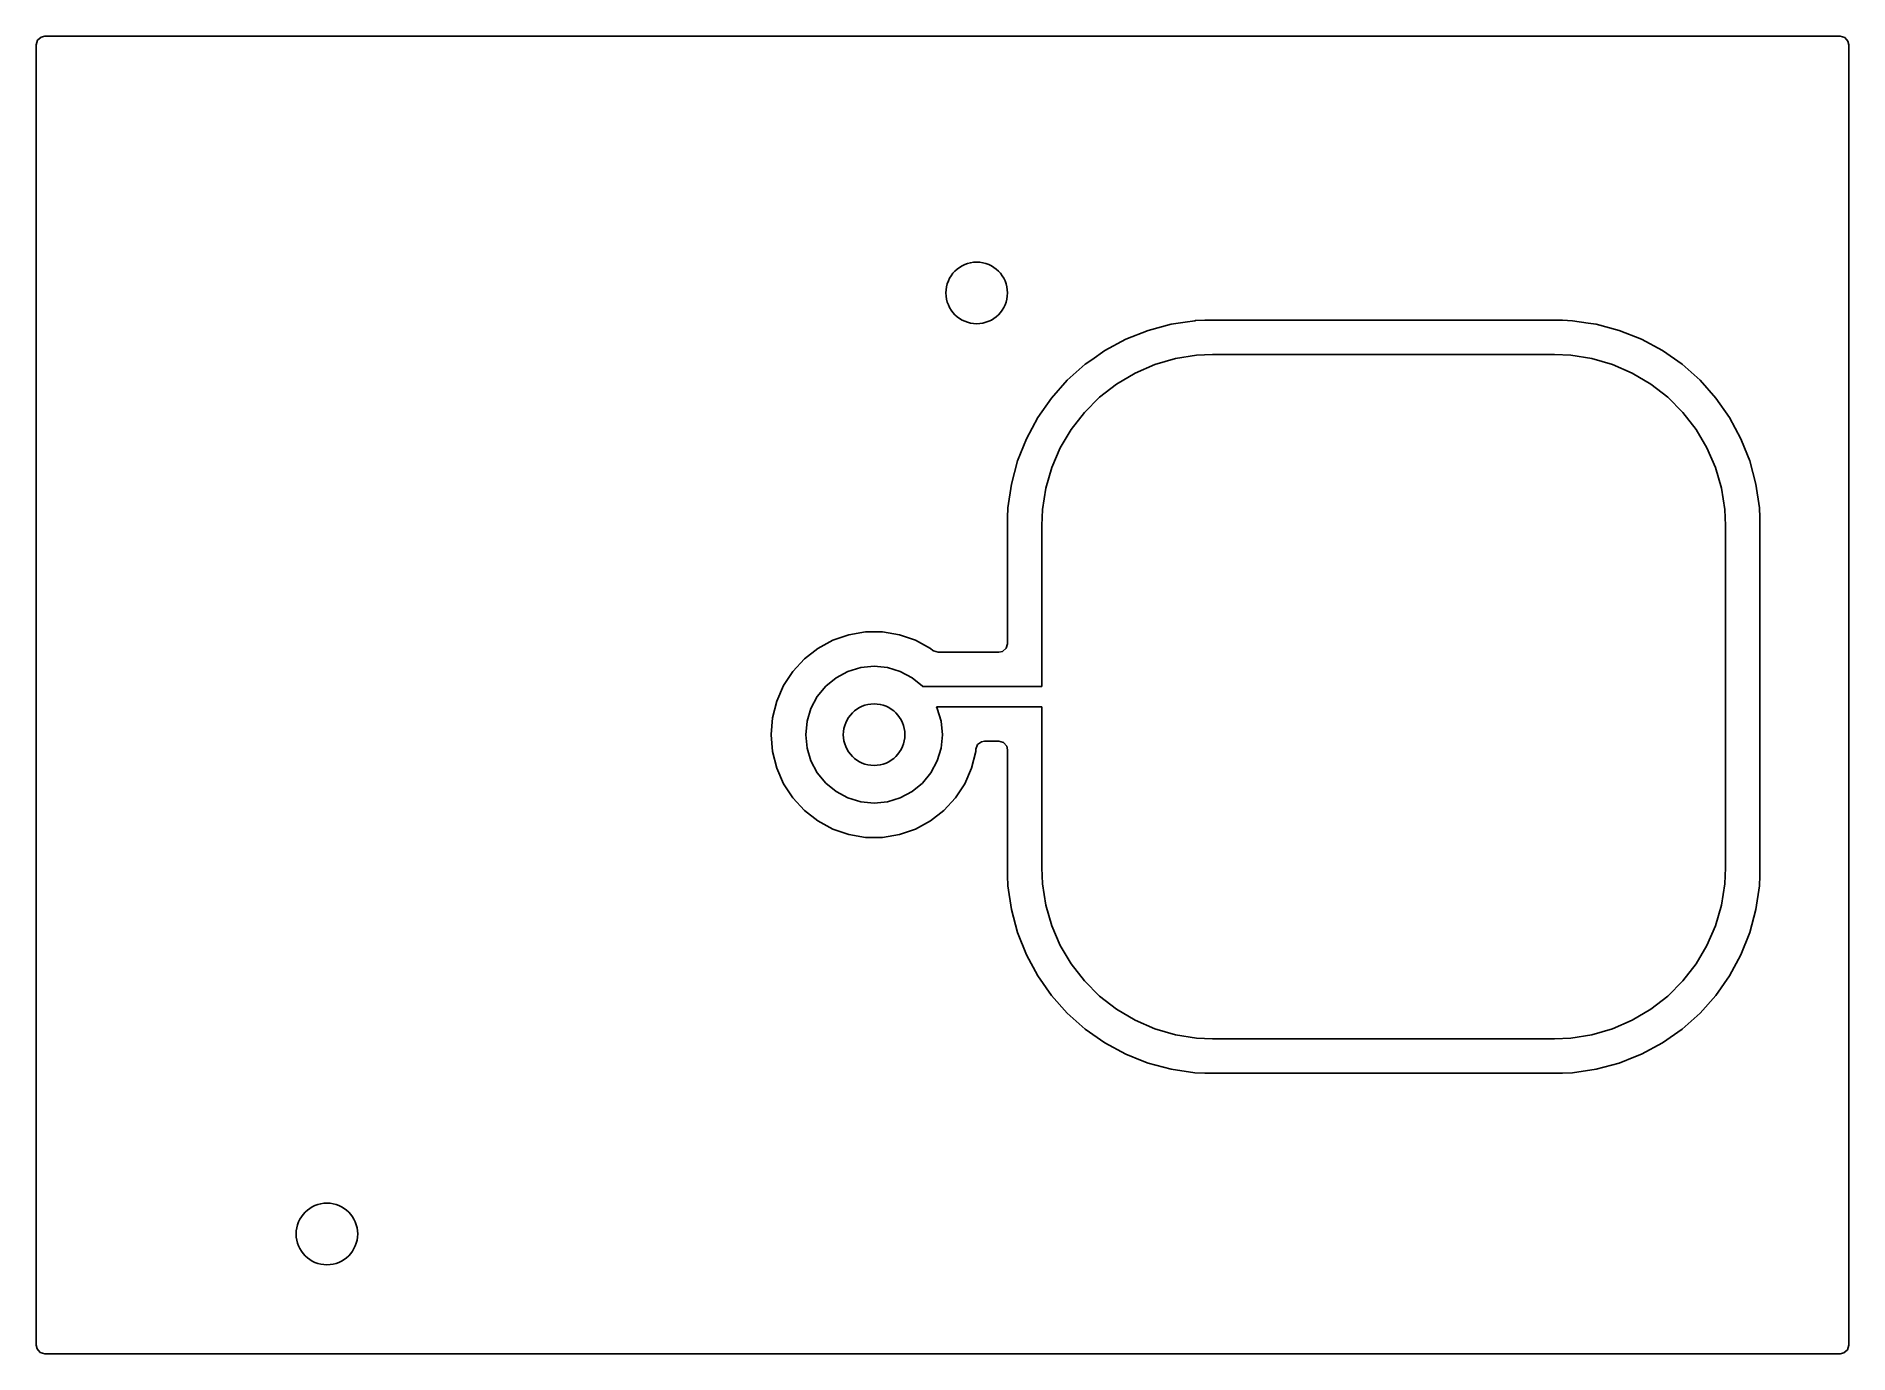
# Model space of a CAD drawing. Extents: x 133.5 to 160, y -98.2 to -79.
import ezdxf

# ---------------------------------------------------------------- set-up
doc = ezdxf.new("R2010")
doc.units = 0
doc.layers.add('BLACK', color=7, linetype='CONTINUOUS')

msp = doc.modelspace()

# ---------------------------------------------------------------- linework, layer by layer
at = {"layer": 'BLACK', "linetype": 'CONTINUOUS'}
for p, q in [((133.5, -79.124), (133.519685, -79.056961)), ((133.5, -89.204589), (133.5, -79.124)), ((133.519685, -79.056961), (133.572489, -79.011206)), ((133.572489, -79.011206), (133.624, -79)), ((133.624, -79), (159.876, -79)), ((159.876, -79), (159.943039, -79.019685)), ((159.943039, -79.019685), (159.988794, -79.072489)), ((159.988794, -79.072489), (160, -79.124)), ((160, -79.124), (160, -98.126)), ((150.092215, -83.206509), (149.754613, -83.296969)), ((150.299714, -83.176114), (150.092215, -83.206509)), ((150.438046, -83.155852), (150.299714, -83.176114)), ((150.449729, -83.155341), (150.438046, -83.155852)), ((150.583534, -83.1495), (150.449729, -83.155341)), ((155.816466, -83.1495), (150.583534, -83.1495)), ((155.816467, -83.1495), (155.816466, -83.1495)), ((155.961954, -83.155852), (155.816467, -83.1495)), ((156.192506, -83.189623), (155.961954, -83.155852)), ((156.307784, -83.206509), (156.192506, -83.189623)), ((156.645386, -83.296969), (156.307784, -83.206509)), ((149.429786, -83.426014), (149.122146, -83.591891)), ((149.429796, -83.426009), (149.429786, -83.426014)), ((149.754602, -83.296973), (149.429796, -83.426009)), ((149.754613, -83.296969), (149.754602, -83.296973)), ((156.645397, -83.296973), (156.645386, -83.296969)), ((156.970203, -83.426009), (156.645397, -83.296973)), ((156.970213, -83.426014), (156.970203, -83.426009)), ((156.970214, -83.426014), (156.970213, -83.426014)), ((156.970215, -83.426015), (156.970214, -83.426014)), ((157.277862, -83.591896), (156.970215, -83.426015)), ((148.931485, -83.725392), (148.835821, -83.792378)), ((149.122138, -83.591896), (148.931485, -83.725392)), ((149.122141, -83.591893), (149.122138, -83.591896)), ((149.122146, -83.591891), (149.122141, -83.591893)), ((149.853155, -83.797798), (150.154642, -83.710208)), ((150.154642, -83.710208), (150.464729, -83.661095)), ((150.464729, -83.661095), (150.7, -83.65)), ((150.7, -83.65), (155.7, -83.65)), ((155.7, -83.65), (155.935271, -83.661095)), ((155.935271, -83.661095), (156.245358, -83.710208)), ((156.245358, -83.710208), (156.546845, -83.797798)), ((157.56417, -83.792372), (157.277862, -83.591896)), ((148.835821, -83.792378), (148.574731, -84.024727)), ((149.294792, -84.082299), (149.565024, -83.922484)), ((149.565024, -83.922484), (149.853155, -83.797798)), ((156.546845, -83.797798), (156.834976, -83.922484)), ((156.834976, -83.922484), (157.105208, -84.082299)), ((157.564172, -83.792373), (157.56417, -83.792372)), ((157.564178, -83.792378), (157.564172, -83.792373)), ((157.825268, -84.024727), (157.564178, -83.792378)), ((148.574727, -84.024731), (148.342378, -84.285821)), ((148.574731, -84.024727), (148.574727, -84.024731)), ((149.04672, -84.274722), (149.294792, -84.082299)), ((157.105208, -84.082299), (157.35328, -84.274722)), ((157.825272, -84.024731), (157.825268, -84.024727)), ((158.057621, -84.285821), (157.825272, -84.024731)), ((148.342372, -84.28583), (148.141896, -84.572138)), ((148.342378, -84.285821), (148.342372, -84.28583)), ((148.632299, -84.744792), (148.824722, -84.49672)), ((148.824722, -84.49672), (149.04672, -84.274722)), ((157.35328, -84.274722), (157.575278, -84.49672)), ((157.575278, -84.49672), (157.767701, -84.744792)), ((158.057624, -84.285826), (158.057621, -84.285821)), ((158.057628, -84.28583), (158.057624, -84.285826)), ((158.258104, -84.572138), (158.057628, -84.28583)), ((148.141891, -84.572146), (147.976014, -84.879786)), ((148.141893, -84.572141), (148.141891, -84.572146)), ((148.141896, -84.572138), (148.141893, -84.572141)), ((148.472484, -85.015024), (148.632299, -84.744792)), ((157.767701, -84.744792), (157.927516, -85.015024)), ((158.423985, -84.879785), (158.258104, -84.572138)), ((147.976009, -84.879796), (147.846973, -85.204602)), ((147.976014, -84.879786), (147.976009, -84.879796)), ((148.347798, -85.303155), (148.472484, -85.015024)), ((157.927516, -85.015024), (158.052202, -85.303155)), ((158.423985, -84.879786), (158.423985, -84.879785)), ((158.42399, -84.879796), (158.423985, -84.879786)), ((158.519731, -85.120793), (158.42399, -84.879796)), ((147.846969, -85.204613), (147.756509, -85.542215)), ((147.846973, -85.204602), (147.846969, -85.204613)), ((148.260208, -85.604642), (148.347798, -85.303155)), ((158.052202, -85.303155), (158.139792, -85.604642)), ((158.553029, -85.204609), (158.519731, -85.120793)), ((158.643491, -85.542218), (158.553029, -85.204609)), ((147.756509, -85.542215), (147.705852, -85.888049)), ((158.694148, -85.888046), (158.643491, -85.542218)), ((148.211095, -85.914729), (148.260208, -85.604642)), ((158.139792, -85.604642), (158.188905, -85.914729)), ((147.705852, -85.888049), (147.6995, -86.033533)), ((147.6995, -86.033533), (147.6995, -87.8755)), ((148.2, -86.15), (148.211095, -85.914729)), ((158.188905, -85.914729), (158.2, -86.15)), ((158.700499, -86.033534), (158.694148, -85.888046)), ((158.7005, -91.266467), (158.700499, -86.033534)), ((148.2, -88.5), (148.2, -86.15)), ((158.2, -86.15), (158.2, -91.15)), ((145.625665, -87.704095), (145.380383, -87.745024)), ((145.874335, -87.704095), (145.625665, -87.704095)), ((146.119616, -87.745024), (145.874335, -87.704095)), ((144.926493, -87.944119), (144.730257, -88.096856)), ((145.145188, -87.825767), (144.926493, -87.944119)), ((145.145197, -87.825764), (145.145188, -87.825767)), ((145.380383, -87.745024), (145.145197, -87.825764)), ((146.354802, -87.825764), (146.119616, -87.745024)), ((146.354811, -87.825767), (146.354802, -87.825764)), ((146.573511, -87.944122), (146.354811, -87.825767)), ((146.611066, -87.973353), (146.573511, -87.944122)), ((146.62019, -87.979815), (146.611066, -87.973353)), ((146.687229, -87.9995), (146.62019, -87.979815)), ((147.679815, -87.942539), (147.627011, -87.988294)), ((147.6995, -87.8755), (147.679815, -87.942539)), ((144.730257, -88.096856), (144.561833, -88.279812)), ((145.367317, -88.280715), (145.55491, -88.22381)), ((145.55491, -88.22381), (145.75, -88.204595)), ((145.75, -88.204595), (145.94509, -88.22381)), ((145.94509, -88.22381), (146.132683, -88.280715)), ((147.5755, -87.9995), (146.687229, -87.9995)), ((147.627011, -87.988294), (147.5755, -87.9995)), ((144.425826, -88.487988), (144.325936, -88.715713)), ((144.561833, -88.279812), (144.425826, -88.487988)), ((144.91853, -88.649025), (145.042893, -88.497488)), ((145.042893, -88.497488), (145.19443, -88.373125)), ((145.19443, -88.373125), (145.367317, -88.280715)), ((146.132683, -88.280715), (146.30557, -88.373125)), ((146.30557, -88.373125), (146.457107, -88.497488)), ((146.457107, -88.497488), (146.459169, -88.5)), ((146.459169, -88.5), (148.2, -88.5)), ((144.325936, -88.715713), (144.264892, -88.95677)), ((144.82612, -88.821912), (144.91853, -88.649025)), ((144.26489, -88.956782), (144.244357, -89.204589)), ((144.264892, -88.95677), (144.26489, -88.956782)), ((144.75, -89.204595), (144.769215, -89.009505)), ((144.769215, -89.009505), (144.82612, -88.821912)), ((148.2, -88.8), (146.662168, -88.8)), ((146.662168, -88.8), (146.67388, -88.821912)), ((146.67388, -88.821912), (146.730785, -89.009505)), ((146.730785, -89.009505), (146.75, -89.204595)), ((148.2, -91.15), (148.2, -88.8)), ((133.5, -98.126), (133.5, -89.204589)), ((144.244357, -89.204589), (144.244357, -89.2046)), ((144.244357, -89.2046), (144.26489, -89.452407)), ((144.769215, -89.399685), (144.75, -89.204595)), ((146.75, -89.204595), (146.730785, -89.399685)), ((147.319824, -89.307837), (147.361846, -89.3005)), ((147.361846, -89.3005), (147.575501, -89.3005)), ((147.575501, -89.3005), (147.64254, -89.320185)), ((144.26489, -89.452407), (144.264892, -89.452419)), ((144.264892, -89.452419), (144.325936, -89.693476)), ((144.82612, -89.587278), (144.769215, -89.399685)), ((146.730785, -89.399685), (146.67388, -89.587278)), ((147.174063, -89.693476), (147.235108, -89.452416)), ((147.235108, -89.452416), (147.238269, -89.414259)), ((147.238269, -89.414259), (147.263423, -89.349076)), ((147.263423, -89.349076), (147.319824, -89.307837)), ((147.64254, -89.320185), (147.688295, -89.372989)), ((147.688295, -89.372989), (147.699501, -89.4245)), ((147.699501, -89.4245), (147.699501, -91.266465)), ((144.325936, -89.693476), (144.425826, -89.921201)), ((144.91853, -89.760165), (144.82612, -89.587278)), ((145.042893, -89.911702), (144.91853, -89.760165)), ((146.58147, -89.760165), (146.457107, -89.911702)), ((146.67388, -89.587278), (146.58147, -89.760165)), ((147.074173, -89.921202), (147.174063, -89.693476)), ((144.425826, -89.921201), (144.561833, -90.129377)), ((145.19443, -90.036065), (145.042893, -89.911702)), ((145.367317, -90.128475), (145.19443, -90.036065)), ((146.30557, -90.036065), (146.132683, -90.128475)), ((146.457107, -89.911702), (146.30557, -90.036065)), ((146.938164, -90.12938), (147.074173, -89.921202)), ((144.561833, -90.129377), (144.561836, -90.12938)), ((144.561836, -90.12938), (144.730256, -90.312333)), ((144.730256, -90.312333), (144.926491, -90.465069)), ((145.55491, -90.18538), (145.367317, -90.128475)), ((145.75, -90.204595), (145.55491, -90.18538)), ((145.94509, -90.18538), (145.75, -90.204595)), ((146.132683, -90.128475), (145.94509, -90.18538)), ((146.573509, -90.465069), (146.769744, -90.312333)), ((146.769744, -90.312333), (146.938164, -90.12938)), ((144.926491, -90.465069), (145.14519, -90.583423)), ((145.14519, -90.583423), (145.380386, -90.664166)), ((146.119614, -90.664166), (146.35481, -90.583423)), ((146.35481, -90.583423), (146.573509, -90.465069)), ((145.380386, -90.664166), (145.625665, -90.705095)), ((145.625665, -90.705095), (145.874335, -90.705095)), ((145.874335, -90.705095), (146.119614, -90.664166)), ((148.211095, -91.385271), (148.2, -91.15)), ((158.2, -91.15), (158.188905, -91.385271)), ((147.699501, -91.266465), (147.705852, -91.411951)), ((147.705852, -91.411951), (147.756509, -91.757784)), ((148.260208, -91.695358), (148.211095, -91.385271)), ((158.188905, -91.385271), (158.139792, -91.695358)), ((158.643491, -91.757782), (158.694148, -91.411954)), ((158.694148, -91.411954), (158.7005, -91.266467)), ((147.756509, -91.757784), (147.846969, -92.095386)), ((148.347798, -91.996845), (148.260208, -91.695358)), ((158.139792, -91.695358), (158.052202, -91.996845)), ((158.553029, -92.095391), (158.643491, -91.757782)), ((147.846969, -92.095386), (147.846973, -92.095397)), ((147.846973, -92.095397), (147.976009, -92.420203)), ((148.472484, -92.284976), (148.347798, -91.996845)), ((158.052202, -91.996845), (157.927516, -92.284976)), ((158.423985, -92.420215), (158.553029, -92.095391)), ((147.976009, -92.420203), (147.976014, -92.420213)), ((147.976014, -92.420213), (147.976015, -92.420215)), ((147.976015, -92.420215), (148.141896, -92.727862)), ((148.632299, -92.555208), (148.472484, -92.284976)), ((157.927516, -92.284976), (157.767701, -92.555208)), ((158.258104, -92.727862), (158.423985, -92.420215)), ((148.141896, -92.727862), (148.342372, -93.01417)), ((148.824722, -92.80328), (148.632299, -92.555208)), ((157.767701, -92.555208), (157.575278, -92.80328)), ((158.057628, -93.01417), (158.258104, -92.727862)), ((148.342372, -93.01417), (148.342378, -93.014178)), ((148.342378, -93.014178), (148.574727, -93.275268)), ((149.04672, -93.025278), (148.824722, -92.80328)), ((157.575278, -92.80328), (157.35328, -93.025278)), ((157.82527, -93.27527), (158.057628, -93.01417)), ((148.574727, -93.275268), (148.574731, -93.275272)), ((148.574731, -93.275272), (148.835821, -93.507621)), ((149.294792, -93.217701), (149.04672, -93.025278)), ((149.565024, -93.377516), (149.294792, -93.217701)), ((157.105208, -93.217701), (156.834976, -93.377516)), ((157.35328, -93.025278), (157.105208, -93.217701)), ((157.56417, -93.507628), (157.82527, -93.27527)), ((148.835821, -93.507621), (148.835826, -93.507624)), ((148.835826, -93.507624), (148.83583, -93.507628)), ((148.83583, -93.507628), (149.122138, -93.708104)), ((149.853155, -93.502202), (149.565024, -93.377516)), ((150.154642, -93.589792), (149.853155, -93.502202)), ((156.546845, -93.502202), (156.245358, -93.589792)), ((156.834976, -93.377516), (156.546845, -93.502202)), ((157.277862, -93.708104), (157.56417, -93.507628)), ((149.122138, -93.708104), (149.429785, -93.873985)), ((150.464729, -93.638905), (150.154642, -93.589792)), ((150.7, -93.65), (150.464729, -93.638905)), ((155.7, -93.65), (150.7, -93.65)), ((155.935271, -93.638905), (155.7, -93.65)), ((156.245358, -93.589792), (155.935271, -93.638905)), ((156.970215, -93.873985), (157.277862, -93.708104)), ((149.429785, -93.873985), (149.429789, -93.873986)), ((149.429789, -93.873986), (149.429796, -93.87399)), ((149.429796, -93.87399), (149.670793, -93.969731)), ((149.670793, -93.969731), (149.754609, -94.003029)), ((149.754609, -94.003029), (150.092218, -94.093491)), ((156.307782, -94.093491), (156.645391, -94.003029)), ((156.645391, -94.003029), (156.881179, -93.909356)), ((156.881179, -93.909356), (156.970203, -93.87399)), ((156.970203, -93.87399), (156.970205, -93.873988)), ((156.970205, -93.873988), (156.970215, -93.873985)), ((150.092218, -94.093491), (150.438046, -94.144148)), ((150.438046, -94.144148), (150.583533, -94.1505)), ((150.583533, -94.1505), (155.816466, -94.150499)), ((155.816466, -94.150499), (155.961954, -94.144148)), ((155.961954, -94.144148), (156.307782, -94.093491)), ((133.511206, -98.177511), (133.5, -98.126)), ((133.556961, -98.230315), (133.511206, -98.177511)), ((133.624, -98.25), (133.556961, -98.230315)), ((159.876, -98.25), (133.624, -98.25)), ((159.927511, -98.238794), (159.876, -98.25)), ((159.980315, -98.193039), (159.927511, -98.238794)), ((160, -98.126), (159.980315, -98.193039))]:
    msp.add_line(p, q, dxfattribs=at)
at = {"layer": 'BLACK'}
for centre in [(147.25, -82.75), (145.75, -89.204595), (137.75, -96.5)]:
    msp.add_circle(centre, 0.45, dxfattribs=at)

doc.saveas('drawing.dxf')
